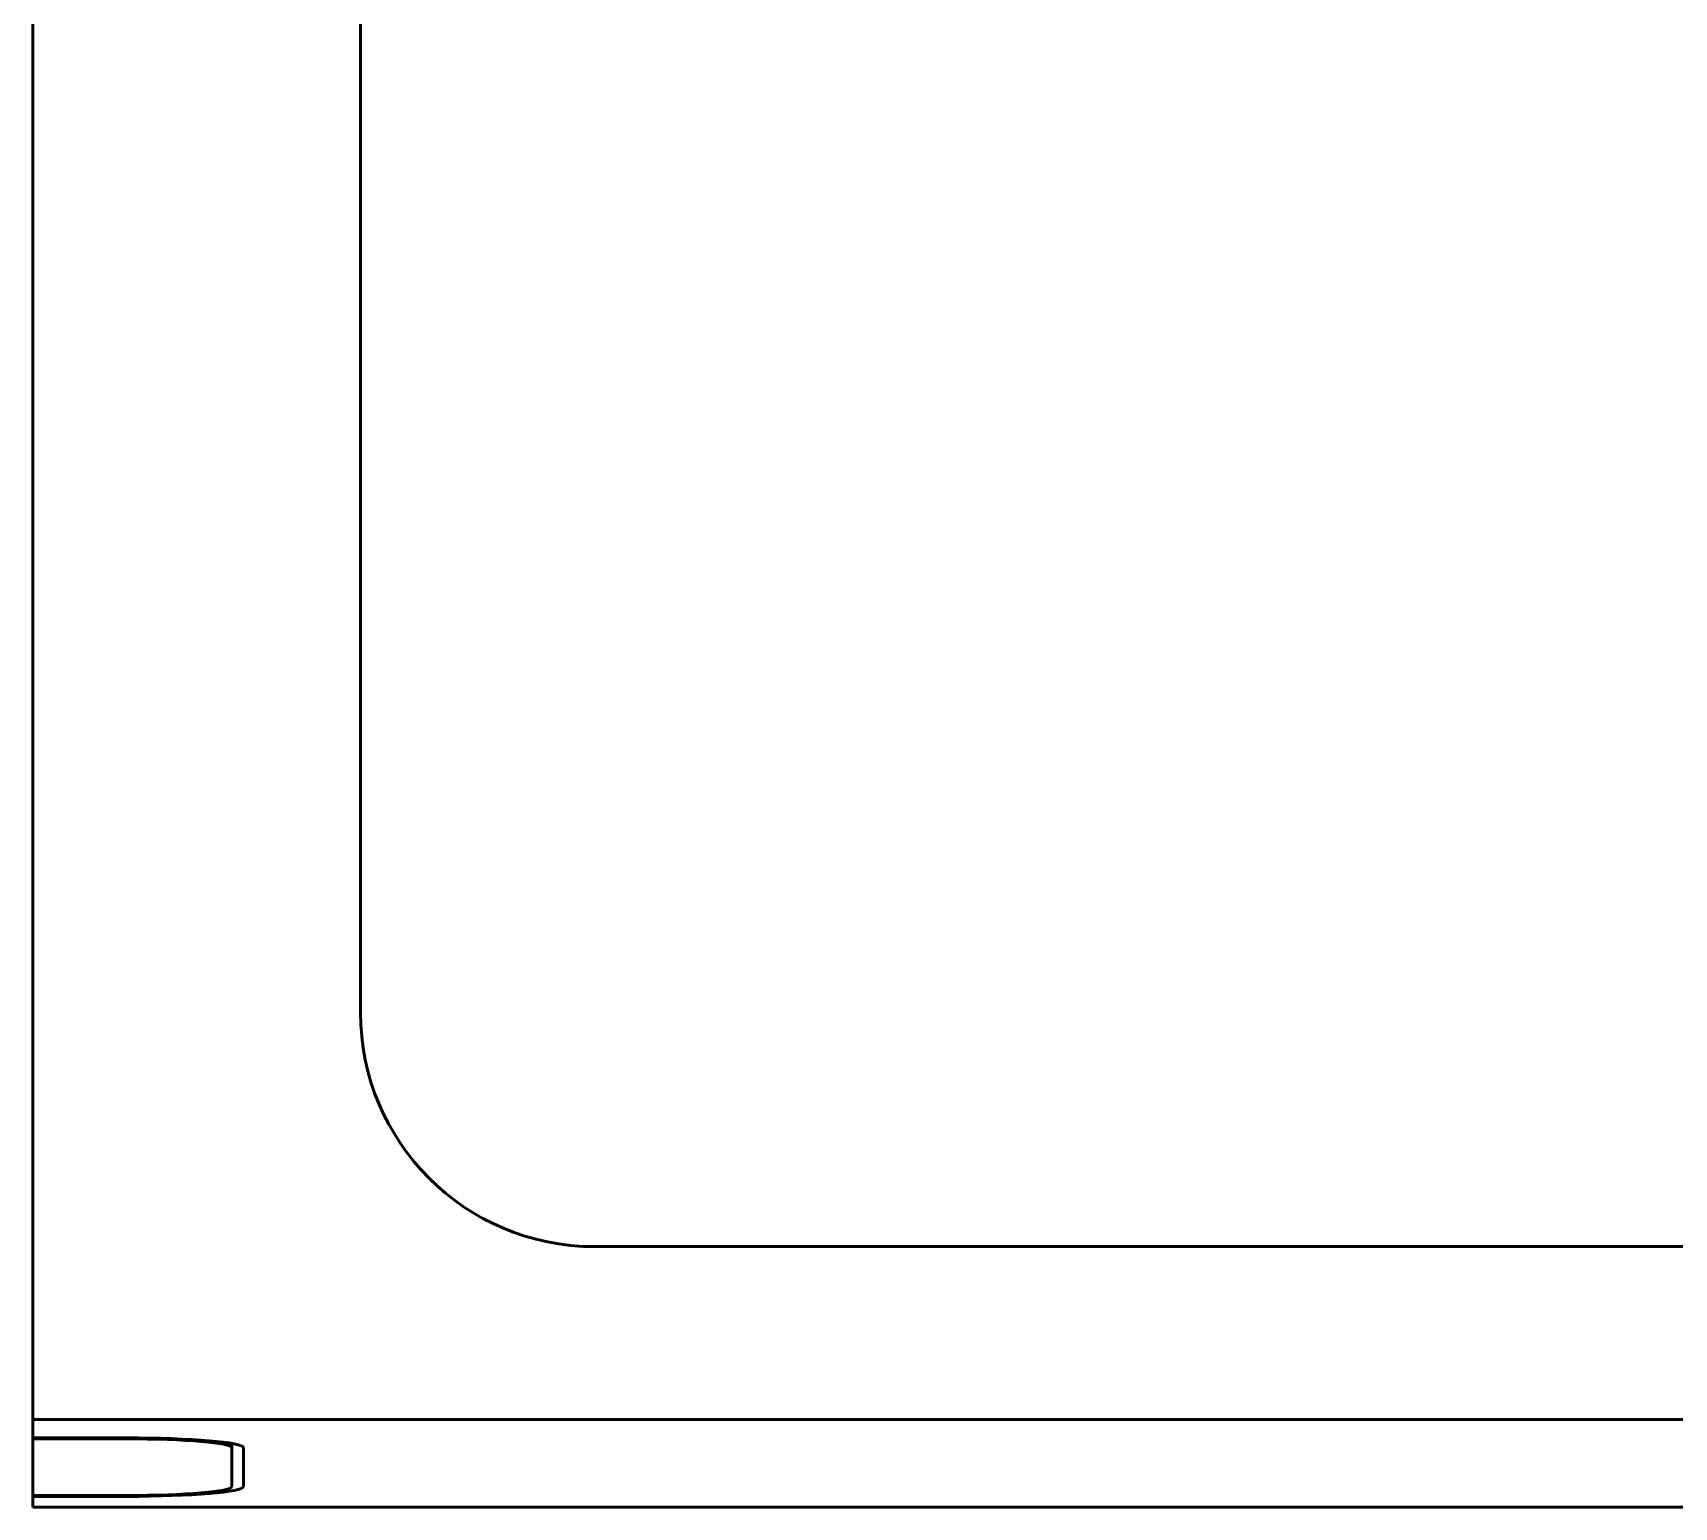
# Model space of a CAD drawing. Header units: inches. Extents: x 0.5 to 16.8, y 0.4 to 9.6.
# Drawn here: x 4.983 to 5.674, y 0.951 to 1.571 of the extents above; entities that cross this region are included whole.
import ezdxf

# ---------------------------------------------------------------- set-up
doc = ezdxf.new("R2010")
doc.units = ezdxf.units.IN
doc.header["$LTSCALE"] = 0.75
doc.header["$MEASUREMENT"] = 0
doc.layers.add('Visible', color=7, linetype='Continuous', lineweight=50)

msp = doc.modelspace()

# ---------------------------------------------------------------- linework, layer by layer
at = {"layer": 'Visible'}
for p, q in [((4.98331, 2.11551, -1.32874), (4.98331, 0.98772, -1.32874)), ((5.12111, 1.15873, -1.37795), (5.12111, 2.11551, -1.37795)), ((6.00693, 1.06031, -1.37795), (5.21953, 1.06031, -1.37795)), ((4.98331, 0.98772, -1.32874), (6.24315, 0.98772, -1.32874)), ((4.98331, 0.97992, -1.42224), (4.98331, 0.98772, -1.32874)), ((4.98331, 0.97992, -1.42717), (4.98331, 0.97951, -1.42717)), ((5.02268, 0.97992, -1.42224), (4.98331, 0.97992, -1.42224)), ((5.02268, 0.97951, -1.42717), (4.98331, 0.97951, -1.42717)), ((4.98331, 0.97951, -1.42717), (4.98331, 0.95573, -1.7126)), ((5.06697, 0.97761, -1.47146), (5.06697, 0.97582, -1.47146)), ((5.06697, 0.95942, -1.66831), (5.06697, 0.97582, -1.47146)), ((5.07189, 0.95942, -1.66831), (5.07189, 0.97582, -1.47146)), ((4.98331, 0.95573, -1.7126), (5.02268, 0.95573, -1.7126)), ((4.98331, 0.95573, -1.71752), (4.98331, 0.95532, -1.71752)), ((4.98331, 0.95081, -1.77165), (4.98331, 0.95532, -1.71752)), ((4.98331, 0.95532, -1.71752), (5.02268, 0.95532, -1.71752)), ((6.24315, 0.95081, -1.77165), (4.98331, 0.95081, -1.77165))]:
    msp.add_line(p, q, dxfattribs=at)
at = {"layer": 'Visible', "extrusion": (0, 0, -1)}
msp.add_arc((-5.21953, 1.15873, 1.37795), 0.09843, 270, 0, dxfattribs=at)
at = {"layer": 'Visible', "extrusion": (-1.22042e-16, -0.996546, 0.083045)}
for centre, major_axis, start_param, end_param in [((5.02268, 0.97582, -1.47146), (0, 0.0041, 0.04921), 4.712389, 6.283185), ((5.02268, 0.97582, -1.47146), (0, 0.00369, 0.04429), 4.712389, 6.283185), ((5.02268, 0.95942, -1.66831), (0, 0.00369, 0.04429), 3.141593, 4.712389), ((5.02268, 0.95942, -1.66831), (0, 0.0041, 0.04921), 3.141593, 4.712389)]:
    msp.add_ellipse(centre, major_axis=major_axis, ratio=0.996546, start_param=start_param, end_param=end_param, dxfattribs=at)

doc.saveas('drawing.dxf')
